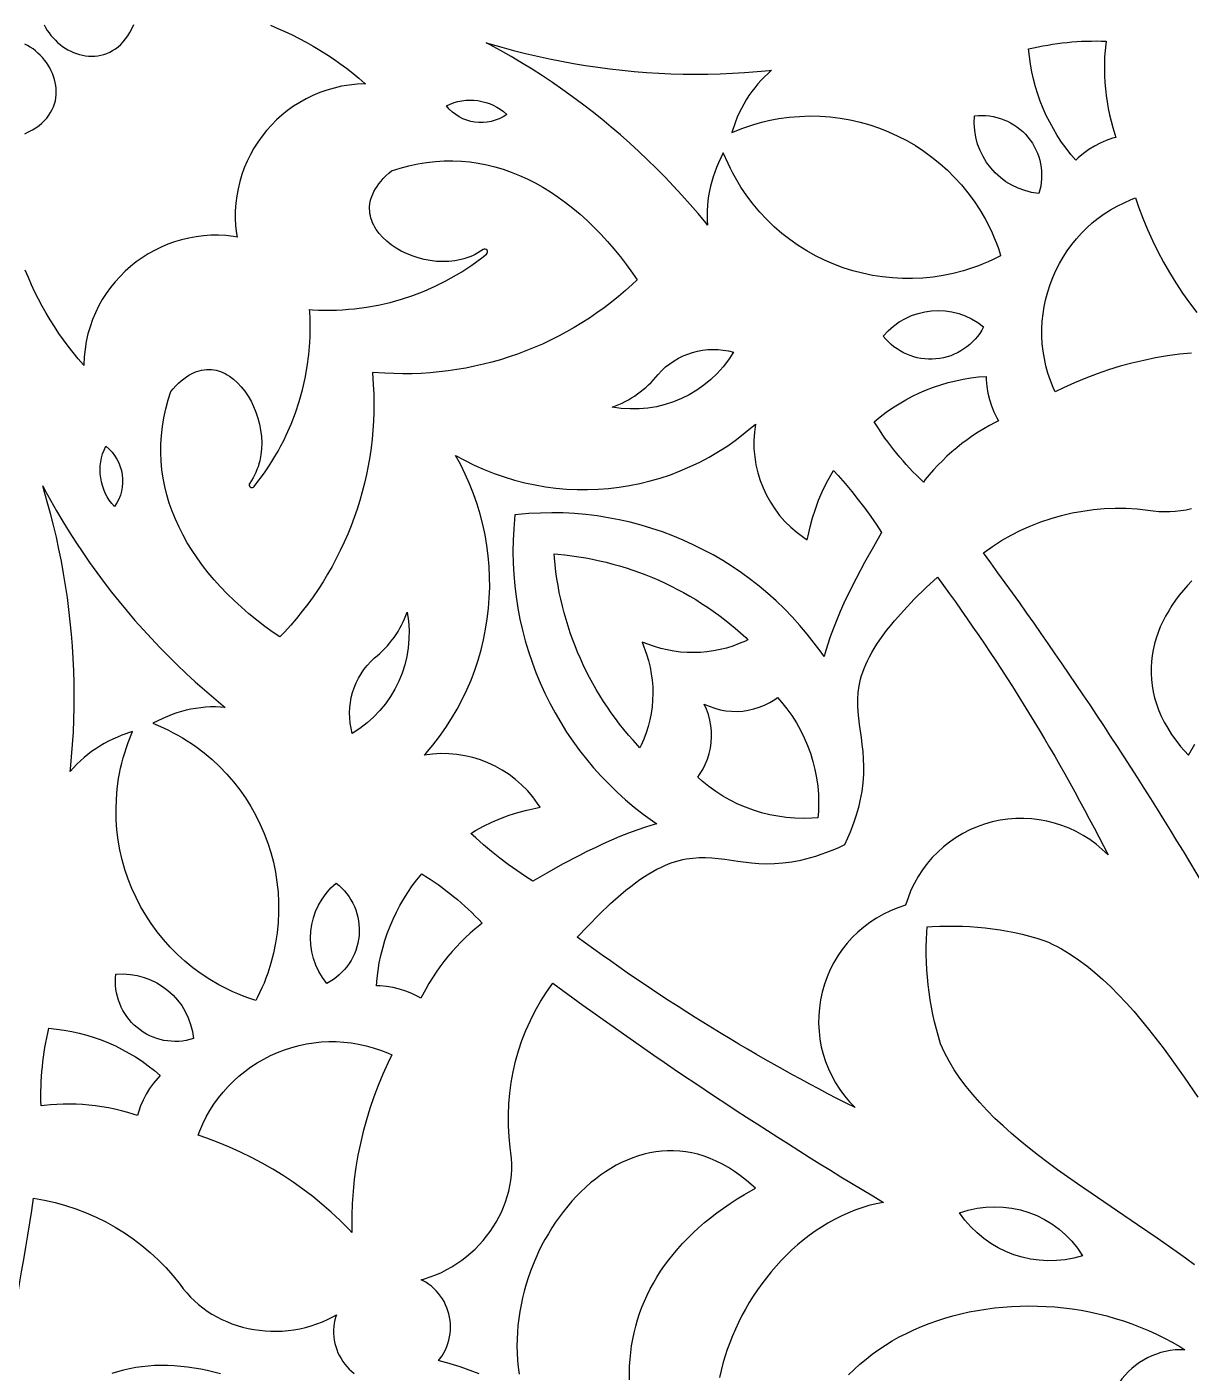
# Model space of a CAD drawing. Extents: x -1917 to -261, y -485 to 605.
# Drawn here: x -1290.7 to -1179.4, y -97 to 31.7 of the extents above; entities that cross this region are included whole.
import ezdxf

# ---------------------------------------------------------------- set-up
doc = ezdxf.new("R2010")
doc.units = 0
doc.layers.add('LAYER_1', color=18, linetype='CONTINUOUS')

msp = doc.modelspace()

# ---------------------------------------------------------------- linework, layer by layer
at = {"layer": 'LAYER_1'}
for points in [[(-1267.39, 31.83), (-1266.69, 31.54), (-1266, 31.23), (-1265.31, 30.91), (-1264.64, 30.57), (-1263.97, 30.21), (-1263.3, 29.84), (-1262.65, 29.45), (-1262.01, 29.04), (-1261.37, 28.62), (-1260.75, 28.18), (-1260.13, 27.73), (-1259.52, 27.26), (-1258.93, 26.77), (-1258.35, 26.27), (-1258.31, 26.23), (-1258.35, 26.23), (-1259.11, 26.2), (-1259.86, 26.12), (-1260.59, 26), (-1261.3, 25.84), (-1262, 25.64), (-1262.68, 25.4), (-1263.33, 25.13), (-1263.97, 24.82), (-1264.58, 24.47), (-1265.18, 24.1), (-1265.74, 23.69), (-1266.29, 23.25), (-1266.8, 22.79), (-1267.29, 22.29), (-1267.75, 21.78), (-1268.19, 21.24), (-1268.59, 20.67), (-1268.96, 20.09), (-1269.3, 19.48), (-1269.61, 18.86), (-1269.88, 18.22), (-1270.11, 17.56), (-1270.32, 16.89), (-1270.48, 16.21), (-1270.61, 15.52), (-1270.69, 14.82), (-1270.74, 14.1), (-1270.74, 13.39), (-1270.71, 12.66), (-1270.62, 11.93), (-1270.57, 11.59), (-1270.91, 11.65), (-1271.64, 11.73), (-1272.36, 11.77), (-1273.08, 11.76), (-1273.79, 11.71), (-1274.49, 11.63), (-1275.19, 11.5), (-1275.87, 11.34), (-1276.54, 11.14), (-1277.19, 10.9), (-1277.83, 10.63), (-1278.46, 10.32), (-1279.06, 9.98), (-1279.65, 9.61), (-1280.21, 9.21), (-1280.75, 8.78), (-1281.27, 8.32), (-1281.76, 7.83), (-1282.23, 7.31), (-1282.67, 6.77), (-1283.07, 6.2), (-1283.45, 5.61), (-1283.8, 4.99), (-1284.11, 4.36), (-1284.38, 3.7), (-1284.62, 3.02), (-1284.82, 2.33), (-1284.98, 1.61), (-1285.1, 0.88), (-1285.18, 0.14), (-1285.21, -0.62), (-1285.21, -0.67), (-1285.25, -0.63), (-1285.75, -0.05), (-1286.24, 0.55), (-1286.71, 1.15), (-1287.16, 1.77), (-1287.6, 2.39), (-1288.02, 3.03), (-1288.43, 3.67), (-1288.82, 4.33), (-1289.19, 4.99), (-1289.55, 5.66), (-1289.89, 6.34), (-1290.21, 7.02), (-1290.52, 7.72), (-1290.81, 8.42)], [(-1289.02, 31.89), (-1288.88, 31.62), (-1288.72, 31.35), (-1288.54, 31.1), (-1288.36, 30.85), (-1288.16, 30.62), (-1287.94, 30.4), (-1287.72, 30.19), (-1287.49, 30), (-1287.24, 29.81), (-1286.99, 29.65), (-1286.73, 29.49), (-1286.47, 29.36), (-1286.19, 29.23), (-1285.92, 29.13), (-1285.63, 29.04), (-1285.35, 28.97), (-1285.06, 28.92), (-1284.77, 28.89), (-1284.47, 28.88), (-1284.18, 28.88), (-1283.89, 28.91), (-1283.6, 28.97), (-1283.31, 29.04), (-1283.02, 29.14), (-1282.74, 29.26), (-1282.47, 29.41), (-1282.2, 29.58), (-1281.94, 29.78), (-1281.69, 30), (-1281.45, 30.25), (-1281.23, 30.53), (-1281.01, 30.83), (-1280.81, 31.16), (-1280.62, 31.51), (-1280.44, 31.9)], [(-1290.87, 21.46), (-1290.49, 21.64), (-1290.13, 21.83), (-1289.8, 22.03), (-1289.5, 22.25), (-1289.23, 22.48), (-1288.98, 22.72), (-1288.76, 22.97), (-1288.56, 23.23), (-1288.39, 23.49), (-1288.24, 23.77), (-1288.12, 24.05), (-1288.02, 24.33), (-1287.94, 24.62), (-1287.89, 24.91), (-1287.86, 25.2), (-1287.85, 25.5), (-1287.86, 25.79), (-1287.9, 26.08), (-1287.95, 26.37), (-1288.02, 26.66), (-1288.11, 26.94), (-1288.21, 27.22), (-1288.33, 27.49), (-1288.47, 27.76), (-1288.62, 28.02), (-1288.79, 28.27), (-1288.97, 28.51), (-1289.17, 28.74), (-1289.38, 28.97), (-1289.6, 29.18), (-1289.83, 29.38), (-1290.07, 29.57), (-1290.33, 29.74), (-1290.59, 29.9), (-1290.87, 30.04)], [(-1179.36, 0.51), (-1180.51, 0.39), (-1181.66, 0.24), (-1182.8, 0.04), (-1183.94, -0.19), (-1185.06, -0.45), (-1186.18, -0.75), (-1187.29, -1.09), (-1188.39, -1.47), (-1189.47, -1.88), (-1190.55, -2.33), (-1191.61, -2.81), (-1192.4, -3.21), (-1192.59, -2.79), (-1192.86, -2.11), (-1193.09, -1.42), (-1193.28, -0.72), (-1193.43, -0.02), (-1193.55, 0.69), (-1193.63, 1.4), (-1193.67, 2.12), (-1193.67, 2.83), (-1193.63, 3.55), (-1193.56, 4.26), (-1193.45, 4.97), (-1193.3, 5.68), (-1193.11, 6.37), (-1192.88, 7.06), (-1192.62, 7.74), (-1192.32, 8.41), (-1192, 9.05), (-1191.64, 9.68), (-1191.25, 10.28), (-1190.82, 10.87), (-1190.37, 11.42), (-1189.89, 11.95), (-1189.38, 12.46), (-1188.85, 12.94), (-1188.29, 13.39), (-1187.71, 13.81), (-1187.1, 14.2), (-1186.47, 14.55), (-1185.82, 14.88), (-1185.15, 15.17), (-1184.72, 15.33), (-1184.44, 14.49), (-1184.03, 13.4), (-1183.59, 12.32), (-1183.11, 11.26), (-1182.6, 10.22), (-1182.06, 9.2), (-1181.48, 8.19), (-1180.88, 7.21), (-1180.24, 6.24), (-1179.56, 5.3), (-1178.86, 4.38)], [(-1179.33, -21.26), (-1179.75, -21.71), (-1180.15, -22.17), (-1180.54, -22.64), (-1180.9, -23.12), (-1181.24, -23.62), (-1181.55, -24.12), (-1181.84, -24.63), (-1182.11, -25.15), (-1182.35, -25.67), (-1182.56, -26.21), (-1182.75, -26.75), (-1182.91, -27.3), (-1183.04, -27.85), (-1183.13, -28.41), (-1183.2, -28.98), (-1183.23, -29.55), (-1183.24, -30.12), (-1183.2, -30.7), (-1183.14, -31.28), (-1183.04, -31.86), (-1182.9, -32.44), (-1182.72, -33.03), (-1182.51, -33.61), (-1182.26, -34.19), (-1181.97, -34.78), (-1181.64, -35.36), (-1181.27, -35.94), (-1180.86, -36.51), (-1180.41, -37.09), (-1179.67, -37.94), (-1179.06, -36.89)], [(-1179.08, -86.64), (-1179.94, -86), (-1180.83, -85.36), (-1182.65, -84.09), (-1184.53, -82.81), (-1188.36, -80.22), (-1190.28, -78.9), (-1192.16, -77.56), (-1193.08, -76.89), (-1193.98, -76.2), (-1194.87, -75.5), (-1195.73, -74.8), (-1196.57, -74.09), (-1197.38, -73.37), (-1198.15, -72.64), (-1198.9, -71.89), (-1199.61, -71.14), (-1200.28, -70.37), (-1200.91, -69.59), (-1201.5, -68.8), (-1202.04, -68), (-1202.53, -67.18), (-1202.76, -66.76), (-1202.97, -66.34), (-1203.17, -65.92), (-1203.35, -65.51), (-1203.56, -64.82), (-1203.75, -64.13), (-1203.92, -63.43), (-1204.08, -62.72), (-1204.22, -62.01), (-1204.35, -61.3), (-1204.45, -60.59), (-1204.54, -59.88), (-1204.61, -59.16), (-1204.66, -58.44), (-1204.7, -57.72), (-1204.72, -57), (-1204.72, -56.28), (-1204.7, -55.56), (-1204.67, -54.84), (-1204.63, -54.34), (-1204.14, -54.31), (-1203.42, -54.27), (-1202.7, -54.26), (-1201.98, -54.26), (-1201.26, -54.28), (-1200.54, -54.31), (-1199.82, -54.37), (-1199.1, -54.44), (-1198.39, -54.52), (-1197.67, -54.63), (-1196.96, -54.75), (-1196.26, -54.89), (-1195.55, -55.05), (-1194.85, -55.23), (-1194.15, -55.42), (-1193.47, -55.63), (-1193.05, -55.81), (-1192.63, -56.01), (-1192.21, -56.22), (-1191.8, -56.44), (-1190.98, -56.94), (-1190.17, -57.48), (-1189.38, -58.06), (-1188.6, -58.69), (-1187.84, -59.36), (-1187.08, -60.08), (-1186.34, -60.82), (-1185.61, -61.6), (-1184.89, -62.41), (-1184.18, -63.25), (-1183.47, -64.11), (-1182.78, -65), (-1182.09, -65.9), (-1181.41, -66.82), (-1180.07, -68.7), (-1178.76, -70.61)], [(-1233.08, -97.63), (-1233.08, -96.97), (-1233.06, -96.32), (-1233.02, -95.67), (-1232.96, -95.03), (-1232.87, -94.39), (-1232.77, -93.76), (-1232.64, -93.14), (-1232.48, -92.52), (-1232.31, -91.91), (-1232.11, -91.3), (-1231.89, -90.7), (-1231.65, -90.11), (-1231.39, -89.53), (-1231.1, -88.95), (-1230.79, -88.38), (-1230.46, -87.81), (-1230.11, -87.26), (-1229.73, -86.71), (-1229.33, -86.17), (-1228.91, -85.64), (-1228.47, -85.11), (-1228, -84.6), (-1227.51, -84.09), (-1227, -83.59), (-1226.47, -83.1), (-1225.91, -82.61), (-1225.33, -82.14), (-1224.73, -81.68), (-1224.1, -81.22), (-1223.45, -80.78), (-1222.78, -80.34), (-1222.09, -79.92), (-1221.04, -79.31), (-1221.89, -78.57), (-1222.46, -78.12), (-1223.04, -77.71), (-1223.62, -77.34), (-1224.2, -77.01), (-1224.78, -76.72), (-1225.37, -76.47), (-1225.95, -76.25), (-1226.53, -76.08), (-1227.12, -75.94), (-1227.7, -75.84), (-1228.28, -75.77), (-1228.86, -75.74), (-1229.43, -75.74), (-1230, -75.78), (-1230.56, -75.84), (-1231.12, -75.94), (-1231.68, -76.07), (-1232.23, -76.23), (-1232.77, -76.41), (-1233.3, -76.63), (-1233.83, -76.87), (-1234.35, -77.13), (-1234.86, -77.42), (-1235.36, -77.74), (-1235.85, -78.08), (-1236.33, -78.44), (-1236.8, -78.82), (-1237.26, -79.23), (-1237.71, -79.65), (-1238.15, -80.09), (-1238.57, -80.55), (-1238.98, -81.03), (-1239.38, -81.53), (-1239.77, -82.04), (-1240.14, -82.57), (-1240.49, -83.11), (-1240.83, -83.67), (-1241.16, -84.23), (-1241.47, -84.81), (-1241.76, -85.41), (-1242.03, -86.01), (-1242.29, -86.62), (-1242.53, -87.24), (-1242.75, -87.87), (-1242.95, -88.5), (-1243.13, -89.15), (-1243.29, -89.8), (-1243.44, -90.45), (-1243.56, -91.11), (-1243.66, -91.77), (-1243.73, -92.43), (-1243.79, -93.09), (-1243.82, -93.76), (-1243.83, -94.43), (-1243.81, -95.09), (-1243.77, -95.76), (-1243.7, -96.42), (-1243.61, -97.08)], [(-1272.15, -97.07), (-1272.78, -96.9), (-1273.42, -96.75), (-1274.05, -96.62), (-1274.68, -96.51), (-1275.32, -96.41), (-1275.95, -96.35), (-1276.58, -96.3), (-1277.21, -96.27), (-1277.83, -96.27), (-1278.45, -96.28), (-1279.06, -96.32), (-1279.66, -96.39), (-1280.26, -96.47), (-1280.84, -96.58), (-1281.42, -96.71), (-1281.99, -96.86), (-1282.54, -97.04)]]:
    msp.add_lwpolyline(points, dxfattribs=at)
for points in [[(-1246.41, 30.06), (-1245.28, 29.73), (-1244.15, 29.42), (-1243.01, 29.14), (-1241.87, 28.87), (-1240.73, 28.62), (-1239.58, 28.39), (-1238.43, 28.18), (-1237.27, 27.99), (-1236.11, 27.82), (-1234.95, 27.66), (-1233.79, 27.53), (-1232.62, 27.42), (-1231.45, 27.33), (-1230.28, 27.26), (-1229.11, 27.21), (-1227.94, 27.17), (-1226.77, 27.16), (-1225.59, 27.17), (-1224.42, 27.2), (-1223.24, 27.25), (-1222.07, 27.32), (-1220.89, 27.41), (-1219.72, 27.51), (-1219.49, 27.54), (-1219.83, 27.24), (-1220.17, 26.91), (-1220.5, 26.58), (-1220.81, 26.23), (-1221.11, 25.86), (-1221.39, 25.49), (-1221.66, 25.11), (-1221.92, 24.71), (-1222.16, 24.31), (-1222.38, 23.89), (-1222.59, 23.47), (-1222.78, 23.04), (-1222.95, 22.6), (-1223.3, 21.6), (-1222.26, 22), (-1221.77, 22.17), (-1221.28, 22.33), (-1220.79, 22.47), (-1220.29, 22.6), (-1219.8, 22.72), (-1219.31, 22.82), (-1218.81, 22.91), (-1217.82, 23.05), (-1216.83, 23.13), (-1215.85, 23.17), (-1214.87, 23.15), (-1213.9, 23.08), (-1212.94, 22.96), (-1211.98, 22.79), (-1211.04, 22.58), (-1210.11, 22.31), (-1209.2, 22), (-1208.31, 21.65), (-1207.43, 21.25), (-1206.58, 20.81), (-1205.75, 20.33), (-1204.94, 19.8), (-1204.17, 19.24), (-1203.42, 18.63), (-1202.69, 17.98), (-1202.01, 17.3), (-1201.35, 16.58), (-1200.73, 15.83), (-1200.15, 15.03), (-1199.61, 14.21), (-1199.1, 13.35), (-1198.64, 12.46), (-1198.43, 12), (-1198.23, 11.53), (-1198.04, 11.06), (-1197.86, 10.58), (-1197.69, 10.09), (-1197.61, 9.81), (-1197.87, 9.67), (-1198.33, 9.44), (-1198.8, 9.23), (-1199.27, 9.03), (-1199.74, 8.84), (-1200.21, 8.67), (-1200.69, 8.51), (-1201.17, 8.36), (-1202.13, 8.11), (-1203.1, 7.91), (-1204.07, 7.76), (-1205.04, 7.66), (-1206.02, 7.62), (-1206.99, 7.62), (-1207.95, 7.68), (-1208.91, 7.78), (-1209.86, 7.93), (-1210.8, 8.13), (-1211.73, 8.37), (-1212.65, 8.66), (-1213.55, 9), (-1214.43, 9.38), (-1215.29, 9.81), (-1216.13, 10.28), (-1216.95, 10.79), (-1217.74, 11.35), (-1218.51, 11.94), (-1219.25, 12.58), (-1219.95, 13.26), (-1220.63, 13.98), (-1221.26, 14.74), (-1221.87, 15.54), (-1222.15, 15.95), (-1222.43, 16.37), (-1222.7, 16.8), (-1222.95, 17.24), (-1223.2, 17.69), (-1223.43, 18.15), (-1223.66, 18.62), (-1224.11, 19.63), (-1224.57, 18.68), (-1224.76, 18.25), (-1224.93, 17.81), (-1225.08, 17.36), (-1225.22, 16.91), (-1225.34, 16.46), (-1225.44, 16), (-1225.52, 15.54), (-1225.58, 15.07), (-1225.63, 14.61), (-1225.65, 14.14), (-1225.66, 13.67), (-1225.65, 13.2), (-1225.62, 12.74), (-1225.76, 12.92), (-1226.52, 13.83), (-1227.28, 14.72), (-1228.07, 15.6), (-1228.86, 16.47), (-1229.67, 17.32), (-1230.5, 18.15), (-1231.34, 18.98), (-1232.19, 19.78), (-1233.05, 20.57), (-1233.93, 21.35), (-1234.82, 22.11), (-1235.72, 22.86), (-1236.64, 23.59), (-1237.57, 24.3), (-1238.51, 25), (-1239.46, 25.68), (-1240.42, 26.35), (-1241.4, 27), (-1242.38, 27.63), (-1243.38, 28.25), (-1244.39, 28.85), (-1245.41, 29.43), (-1246.44, 29.99), (-1246.78, 30.17)], [(-1288.97, -12.54), (-1288.41, -13.57), (-1287.82, -14.59), (-1287.22, -15.6), (-1286.61, -16.59), (-1285.97, -17.58), (-1285.32, -18.55), (-1284.66, -19.52), (-1283.98, -20.47), (-1283.28, -21.41), (-1282.56, -22.34), (-1281.83, -23.25), (-1281.09, -24.16), (-1280.33, -25.05), (-1279.55, -25.92), (-1278.76, -26.79), (-1277.95, -27.64), (-1277.13, -28.48), (-1276.29, -29.3), (-1275.44, -30.11), (-1274.58, -30.91), (-1273.7, -31.69), (-1272.81, -32.46), (-1271.9, -33.21), (-1271.72, -33.36), (-1272.17, -33.33), (-1272.64, -33.32), (-1273.11, -33.32), (-1273.58, -33.35), (-1274.05, -33.4), (-1274.51, -33.46), (-1274.98, -33.54), (-1275.44, -33.64), (-1275.89, -33.76), (-1276.34, -33.89), (-1276.79, -34.05), (-1277.23, -34.22), (-1277.66, -34.41), (-1278.61, -34.87), (-1277.6, -35.32), (-1277.13, -35.54), (-1276.67, -35.78), (-1276.22, -36.02), (-1275.78, -36.28), (-1275.35, -36.55), (-1274.92, -36.82), (-1274.51, -37.11), (-1273.71, -37.71), (-1272.96, -38.35), (-1272.24, -39.02), (-1271.56, -39.73), (-1270.92, -40.47), (-1270.32, -41.23), (-1269.77, -42.02), (-1269.25, -42.84), (-1268.78, -43.68), (-1268.36, -44.55), (-1267.98, -45.43), (-1267.64, -46.33), (-1267.35, -47.24), (-1267.1, -48.17), (-1266.91, -49.11), (-1266.76, -50.07), (-1266.65, -51.02), (-1266.6, -51.99), (-1266.6, -52.96), (-1266.64, -53.93), (-1266.74, -54.9), (-1266.89, -55.88), (-1267.09, -56.84), (-1267.34, -57.81), (-1267.64, -58.76), (-1267.82, -59.24), (-1268, -59.71), (-1268.2, -60.18), (-1268.42, -60.64), (-1268.65, -61.11), (-1268.78, -61.37), (-1269.07, -61.28), (-1269.56, -61.12), (-1270.04, -60.94), (-1270.51, -60.75), (-1270.98, -60.55), (-1271.43, -60.33), (-1271.88, -60.11), (-1272.32, -59.87), (-1273.19, -59.37), (-1274.01, -58.83), (-1274.8, -58.24), (-1275.56, -57.63), (-1276.28, -56.97), (-1276.96, -56.28), (-1277.61, -55.56), (-1278.21, -54.81), (-1278.78, -54.03), (-1279.3, -53.23), (-1279.79, -52.4), (-1280.23, -51.54), (-1280.63, -50.67), (-1280.98, -49.77), (-1281.29, -48.86), (-1281.55, -47.94), (-1281.77, -46.99), (-1281.94, -46.04), (-1282.05, -45.08), (-1282.12, -44.11), (-1282.14, -43.13), (-1282.11, -42.14), (-1282.03, -41.15), (-1281.89, -40.16), (-1281.8, -39.67), (-1281.7, -39.18), (-1281.58, -38.68), (-1281.45, -38.19), (-1281.3, -37.7), (-1281.15, -37.21), (-1280.97, -36.72), (-1280.58, -35.68), (-1281.57, -36.03), (-1282.01, -36.2), (-1282.45, -36.39), (-1282.87, -36.6), (-1283.28, -36.82), (-1283.69, -37.06), (-1284.08, -37.31), (-1284.47, -37.58), (-1284.84, -37.87), (-1285.2, -38.16), (-1285.55, -38.48), (-1285.89, -38.8), (-1286.22, -39.14), (-1286.52, -39.48), (-1286.49, -39.26), (-1286.38, -38.08), (-1286.29, -36.91), (-1286.22, -35.73), (-1286.18, -34.56), (-1286.15, -33.38), (-1286.14, -32.21), (-1286.15, -31.04), (-1286.18, -29.86), (-1286.23, -28.69), (-1286.31, -27.52), (-1286.4, -26.35), (-1286.51, -25.19), (-1286.64, -24.02), (-1286.79, -22.86), (-1286.96, -21.7), (-1287.15, -20.55), (-1287.36, -19.4), (-1287.59, -18.25), (-1287.84, -17.1), (-1288.11, -15.96), (-1288.4, -14.83), (-1288.71, -13.7), (-1289.04, -12.57), (-1289.15, -12.2)], [(-1239.92, -18.73), (-1239.25, -18.79), (-1238.58, -18.87), (-1237.92, -18.97), (-1237.26, -19.08), (-1236.6, -19.2), (-1235.95, -19.34), (-1235.3, -19.49), (-1234.66, -19.66), (-1234.02, -19.84), (-1233.38, -20.03), (-1232.75, -20.24), (-1232.12, -20.46), (-1231.5, -20.7), (-1230.89, -20.95), (-1230.28, -21.21), (-1229.67, -21.48), (-1229.08, -21.77), (-1228.48, -22.08), (-1227.9, -22.39), (-1227.32, -22.72), (-1226.75, -23.06), (-1226.19, -23.42), (-1225.63, -23.78), (-1225.08, -24.16), (-1224.54, -24.55), (-1224.01, -24.96), (-1223.49, -25.37), (-1222.97, -25.8), (-1222.46, -26.24), (-1221.97, -26.69), (-1221.76, -26.89), (-1222, -27.02), (-1222.59, -27.27), (-1223.19, -27.5), (-1223.8, -27.69), (-1224.42, -27.84), (-1225.04, -27.97), (-1225.67, -28.06), (-1226.3, -28.11), (-1226.94, -28.13), (-1227.57, -28.12), (-1228.21, -28.07), (-1228.84, -27.99), (-1229.46, -27.87), (-1230.09, -27.72), (-1230.7, -27.54), (-1231.86, -27.12), (-1231.44, -28.28), (-1231.26, -28.89), (-1231.1, -29.51), (-1230.99, -30.14), (-1230.91, -30.77), (-1230.86, -31.4), (-1230.85, -32.04), (-1230.87, -32.67), (-1230.92, -33.31), (-1231.01, -33.93), (-1231.13, -34.56), (-1231.29, -35.18), (-1231.48, -35.79), (-1231.7, -36.39), (-1231.96, -36.98), (-1232.08, -37.22), (-1232.28, -37.01), (-1232.73, -36.51), (-1233.18, -36.01), (-1233.6, -35.49), (-1234.02, -34.97), (-1234.42, -34.43), (-1234.82, -33.89), (-1235.19, -33.34), (-1235.56, -32.79), (-1235.92, -32.23), (-1236.26, -31.65), (-1236.58, -31.08), (-1236.9, -30.49), (-1237.2, -29.9), (-1237.49, -29.3), (-1237.77, -28.7), (-1238.03, -28.09), (-1238.28, -27.47), (-1238.51, -26.85), (-1238.74, -26.23), (-1238.94, -25.6), (-1239.14, -24.96), (-1239.32, -24.32), (-1239.49, -23.68), (-1239.64, -23.03), (-1239.78, -22.37), (-1239.9, -21.72), (-1240.01, -21.06), (-1240.1, -20.4), (-1240.18, -19.73), (-1240.25, -19.06), (-1240.28, -18.7)], [(-1218.55, -32.85), (-1218.04, -33.49), (-1217.57, -34.15), (-1217.13, -34.83), (-1216.74, -35.53), (-1216.38, -36.26), (-1216.06, -36.99), (-1215.79, -37.75), (-1215.55, -38.52), (-1215.35, -39.3), (-1215.2, -40.09), (-1215.09, -40.88), (-1215.02, -41.69), (-1215, -42.5), (-1215.02, -43.32), (-1215.07, -43.91), (-1215.66, -43.96), (-1216.48, -43.98), (-1217.29, -43.95), (-1218.09, -43.89), (-1218.89, -43.77), (-1219.68, -43.62), (-1220.46, -43.43), (-1221.23, -43.19), (-1221.98, -42.91), (-1222.72, -42.6), (-1223.44, -42.24), (-1224.15, -41.84), (-1224.83, -41.41), (-1225.49, -40.93), (-1226.13, -40.42), (-1226.56, -40.03), (-1226.38, -39.78), (-1226.08, -39.31), (-1225.83, -38.81), (-1225.63, -38.3), (-1225.46, -37.78), (-1225.34, -37.25), (-1225.27, -36.72), (-1225.23, -36.18), (-1225.24, -35.64), (-1225.3, -35.1), (-1225.39, -34.57), (-1225.53, -34.05), (-1225.71, -33.53), (-1225.93, -33.04), (-1225.45, -33.26), (-1224.93, -33.44), (-1224.41, -33.58), (-1223.87, -33.68), (-1223.34, -33.73), (-1222.8, -33.74), (-1222.26, -33.71), (-1221.72, -33.63), (-1221.19, -33.51), (-1220.67, -33.35), (-1220.17, -33.14), (-1219.67, -32.89), (-1219.19, -32.6), (-1218.94, -32.42)], [(-1261.09, -65.31), (-1260.38, -65.35), (-1259.67, -65.43), (-1258.96, -65.54), (-1258.25, -65.7), (-1257.56, -65.89), (-1256.87, -66.12), (-1256.19, -66.39), (-1255.77, -66.58), (-1256.16, -67.37), (-1256.65, -68.43), (-1257.09, -69.5), (-1257.51, -70.59), (-1257.88, -71.69), (-1258.22, -72.79), (-1258.53, -73.91), (-1258.79, -75.04), (-1259.02, -76.17), (-1259.21, -77.32), (-1259.37, -78.46), (-1259.49, -79.62), (-1259.57, -80.77), (-1259.61, -81.93), (-1259.61, -83.1), (-1259.6, -83.54), (-1259.91, -83.22), (-1260.73, -82.4), (-1261.58, -81.61), (-1262.46, -80.85), (-1263.35, -80.11), (-1264.28, -79.41), (-1265.22, -78.74), (-1266.18, -78.1), (-1267.17, -77.49), (-1268.17, -76.92), (-1269.2, -76.37), (-1270.24, -75.86), (-1271.3, -75.39), (-1272.37, -74.94), (-1273.47, -74.54), (-1274.3, -74.25), (-1274.14, -73.82), (-1273.85, -73.15), (-1273.53, -72.5), (-1273.17, -71.88), (-1272.78, -71.27), (-1272.36, -70.69), (-1271.91, -70.13), (-1271.44, -69.59), (-1270.93, -69.08), (-1270.4, -68.6), (-1269.84, -68.15), (-1269.26, -67.73), (-1268.66, -67.34), (-1268.03, -66.98), (-1267.38, -66.65), (-1266.72, -66.36), (-1266.04, -66.1), (-1265.35, -65.87), (-1264.65, -65.68), (-1263.95, -65.53), (-1263.24, -65.42), (-1262.53, -65.34), (-1261.81, -65.31)]]:
    msp.add_lwpolyline(points, close=True, dxfattribs=at)
for points in [[(-1194.94, 29.58, -0.066618), (-1187.54, 30.32), (-1187.57, 30.03), (-1187.63, 29.43), (-1187.67, 28.83), (-1187.69, 28.22), (-1187.7, 27.6), (-1187.68, 26.99), (-1187.65, 26.37), (-1187.6, 25.75), (-1187.53, 25.13), (-1187.44, 24.51), (-1187.33, 23.89), (-1187.2, 23.27), (-1187.06, 22.66), (-1186.89, 22.05), (-1186.7, 21.44), (-1186.59, 21.12), (-1186.91, 21.03), (-1187.51, 20.82), (-1188.09, 20.57), (-1188.65, 20.28), (-1189.19, 19.95), (-1189.7, 19.58), (-1190.19, 19.17), (-1190.43, 18.93, -0.161927)], [(-1250.57, 24.14, -0.313022), (-1244.81, 23.32, -0.400535)], [(-1200.1, 23.17, -0.547146), (-1193.96, 15.76, -0.412174)], [(-1249.14, 18.85), (-1248.33, 18.77), (-1247.52, 18.65), (-1246.72, 18.5), (-1245.93, 18.3), (-1245.15, 18.07), (-1244.37, 17.8), (-1243.6, 17.49), (-1242.84, 17.15), (-1242.09, 16.77), (-1241.35, 16.35), (-1240.62, 15.9), (-1239.9, 15.42), (-1239.19, 14.91), (-1238.49, 14.36), (-1237.8, 13.79), (-1237.13, 13.18), (-1236.47, 12.54), (-1235.82, 11.88), (-1235.18, 11.18), (-1234.56, 10.46), (-1233.95, 9.71), (-1233.36, 8.94), (-1232.78, 8.14), (-1232.35, 7.5), (-1232.82, 7.06), (-1233.46, 6.48), (-1234.12, 5.91), (-1234.8, 5.37), (-1235.48, 4.84), (-1236.18, 4.34), (-1236.89, 3.85), (-1237.62, 3.39), (-1238.35, 2.94), (-1239.1, 2.52), (-1239.85, 2.11), (-1240.62, 1.73), (-1241.39, 1.37), (-1242.18, 1.03), (-1242.97, 0.71), (-1243.77, 0.41), (-1244.58, 0.13), (-1245.39, -0.13), (-1246.22, -0.36), (-1247.04, -0.57), (-1247.88, -0.76), (-1248.72, -0.93), (-1249.56, -1.08), (-1250.41, -1.2), (-1251.27, -1.3), (-1252.12, -1.38), (-1252.99, -1.44), (-1253.85, -1.47), (-1254.72, -1.48), (-1255.58, -1.46), (-1256.45, -1.42), (-1257.64, -1.34), (-1257.56, -2.52), (-1257.52, -3.39), (-1257.5, -4.26), (-1257.51, -5.13), (-1257.54, -5.99), (-1257.6, -6.85), (-1257.67, -7.71), (-1257.77, -8.56), (-1257.9, -9.41), (-1258.04, -10.26), (-1258.21, -11.1), (-1258.4, -11.93), (-1258.61, -12.76), (-1258.85, -13.58), (-1259.11, -14.4), (-1259.38, -15.21), (-1259.68, -16.01), (-1260, -16.8), (-1260.34, -17.58), (-1260.71, -18.36), (-1261.09, -19.12), (-1261.5, -19.88), (-1261.92, -20.62), (-1262.36, -21.36), (-1262.83, -22.08), (-1263.31, -22.79), (-1263.82, -23.49), (-1264.34, -24.18), (-1264.89, -24.85), (-1265.45, -25.51), (-1266.03, -26.16), (-1266.48, -26.63), (-1267.12, -26.19), (-1267.91, -25.62), (-1268.69, -25.02), (-1269.44, -24.42), (-1270.16, -23.79), (-1270.85, -23.16), (-1271.52, -22.51), (-1272.15, -21.85), (-1272.76, -21.17), (-1273.34, -20.49), (-1273.89, -19.79), (-1274.4, -19.08), (-1274.88, -18.36), (-1275.33, -17.63), (-1275.74, -16.89), (-1276.12, -16.14), (-1276.47, -15.38), (-1276.78, -14.61), (-1277.05, -13.83), (-1277.28, -13.05), (-1277.47, -12.25), (-1277.63, -11.45), (-1277.75, -10.65), (-1277.82, -9.83), (-1277.86, -9.01), (-1277.85, -8.19), (-1277.8, -7.36), (-1277.71, -6.52), (-1277.57, -5.68), (-1277.39, -4.83), (-1277.16, -3.98), (-1276.9, -3.17), (-1276.67, -2.9), (-1276.42, -2.63), (-1276.17, -2.38), (-1275.92, -2.15), (-1275.67, -1.95), (-1275.42, -1.77), (-1275.17, -1.61), (-1274.92, -1.48), (-1274.68, -1.36), (-1274.44, -1.27), (-1274.2, -1.19), (-1273.96, -1.13), (-1273.72, -1.09), (-1273.49, -1.07), (-1273.26, -1.06), (-1273.03, -1.07), (-1272.81, -1.1), (-1272.58, -1.14), (-1272.36, -1.2), (-1272.15, -1.27), (-1271.93, -1.36), (-1271.72, -1.46), (-1271.51, -1.57), (-1271.31, -1.7), (-1270.91, -1.99), (-1270.53, -2.33), (-1270.17, -2.72), (-1269.83, -3.14), (-1269.52, -3.6), (-1269.24, -4.09), (-1268.99, -4.61), (-1268.77, -5.15), (-1268.58, -5.71), (-1268.43, -6.29), (-1268.32, -6.87), (-1268.25, -7.46), (-1268.22, -8.06), (-1268.24, -8.65), (-1268.3, -9.23), (-1268.41, -9.81), (-1268.49, -10.08), (-1268.57, -10.36), (-1268.67, -10.63), (-1268.78, -10.9), (-1268.91, -11.16), (-1269.05, -11.42), (-1269.2, -11.67), (-1269.37, -11.92, 0.968464), (-1268.94, -12.24), (-1268.58, -11.78), (-1268.23, -11.31), (-1267.89, -10.84), (-1267.56, -10.36), (-1267.25, -9.87), (-1266.95, -9.37), (-1266.66, -8.87), (-1266.39, -8.37), (-1266.12, -7.85), (-1265.87, -7.33), (-1265.41, -6.28), (-1265, -5.21), (-1264.63, -4.12), (-1264.33, -3.02), (-1264.07, -1.9), (-1263.87, -0.77), (-1263.72, 0.37), (-1263.62, 1.52), (-1263.6, 2.09), (-1263.58, 2.67), (-1263.58, 3.25), (-1263.6, 3.83), (-1263.63, 4.41), (-1263.65, 4.67), (-1263.38, 4.65), (-1262.8, 4.62), (-1262.22, 4.61), (-1261.65, 4.61), (-1261.07, 4.62), (-1260.49, 4.65), (-1259.92, 4.69), (-1259.34, 4.74), (-1258.21, 4.89), (-1257.08, 5.09), (-1255.96, 5.35), (-1254.86, 5.66), (-1253.77, 6.02), (-1252.69, 6.43), (-1251.64, 6.9), (-1250.61, 7.41), (-1250.1, 7.69), (-1249.6, 7.97), (-1249.11, 8.27), (-1248.62, 8.59), (-1248.14, 8.91), (-1247.66, 9.25), (-1247.2, 9.6), (-1246.74, 9.96, 0.968464), (-1247.06, 10.4), (-1247.31, 10.23), (-1247.56, 10.07), (-1247.81, 9.93), (-1248.07, 9.81), (-1248.34, 9.7), (-1248.61, 9.6), (-1248.89, 9.51), (-1249.17, 9.44), (-1249.75, 9.33), (-1250.33, 9.26), (-1250.92, 9.25), (-1251.51, 9.27), (-1252.11, 9.34), (-1252.69, 9.45), (-1253.27, 9.6), (-1253.83, 9.79), (-1254.37, 10.01), (-1254.89, 10.26), (-1255.38, 10.54), (-1255.84, 10.86), (-1256.26, 11.19), (-1256.64, 11.55), (-1256.98, 11.93), (-1257.28, 12.33), (-1257.4, 12.53), (-1257.52, 12.74), (-1257.62, 12.95), (-1257.7, 13.17), (-1257.78, 13.39), (-1257.83, 13.61), (-1257.88, 13.83), (-1257.9, 14.06), (-1257.91, 14.28), (-1257.91, 14.52), (-1257.88, 14.75), (-1257.84, 14.98), (-1257.79, 15.22), (-1257.71, 15.46), (-1257.61, 15.7), (-1257.5, 15.95), (-1257.36, 16.19), (-1257.2, 16.44), (-1257.02, 16.69), (-1256.82, 16.94), (-1256.6, 17.19), (-1256.35, 17.45), (-1256.07, 17.7), (-1255.81, 17.92), (-1255, 18.18), (-1254.15, 18.41), (-1253.3, 18.59), (-1252.46, 18.73), (-1251.62, 18.82), (-1250.79, 18.87), (-1249.96, 18.88)], [(-1208.82, 2.12, -0.412174), (-1199.24, 3.01, -0.547146)], [(-1230.34, -1.53, -0.287102), (-1223.13, 0.59, -0.312588), (-1234.73, -4.66, 0.141792)], [(-1198.98, -2.06), (-1198.93, -2.69), (-1198.82, -3.32), (-1198.68, -3.93), (-1198.49, -4.53), (-1198.26, -5.12), (-1197.98, -5.69), (-1197.81, -5.98), (-1198.12, -6.13), (-1198.68, -6.43), (-1199.23, -6.74), (-1199.77, -7.07), (-1200.3, -7.42), (-1200.81, -7.78), (-1201.32, -8.15), (-1201.8, -8.54), (-1202.28, -8.94), (-1202.74, -9.36), (-1203.18, -9.78), (-1203.61, -10.22), (-1204.03, -10.67), (-1204.43, -11.12), (-1204.81, -11.59), (-1204.99, -11.82, -0.066734), (-1209.7, -6.06, -0.161874), (-1198.99, -1.72)], [(-1221.04, -6.28, 0.292397), (-1216.42, -17.13), (-1216.09, -17.36), (-1216, -16.97), (-1215.81, -16.09), (-1215.58, -15.24), (-1215.31, -14.4), (-1215, -13.57), (-1214.65, -12.76), (-1214.27, -11.96), (-1213.85, -11.18), (-1213.58, -10.73), (-1213.14, -11.2), (-1212.48, -11.96), (-1211.83, -12.73), (-1211.21, -13.52), (-1210.6, -14.32), (-1210.02, -15.13), (-1209.45, -15.96), (-1208.99, -16.66), (-1209.77, -18), (-1210.61, -19.51), (-1211.43, -21.04), (-1212.21, -22.6), (-1212.58, -23.39), (-1212.94, -24.19), (-1213.27, -24.99), (-1213.59, -25.8), (-1213.89, -26.61), (-1214.16, -27.43), (-1214.41, -28.25), (-1214.48, -28.51), (-1214.77, -28.09), (-1215.42, -27.21), (-1216.09, -26.35), (-1216.79, -25.52), (-1217.52, -24.72), (-1218.27, -23.94), (-1219.05, -23.19), (-1219.85, -22.48), (-1220.67, -21.79), (-1221.51, -21.13), (-1222.38, -20.5), (-1223.26, -19.9), (-1224.16, -19.33), (-1225.08, -18.79), (-1226.02, -18.29), (-1226.98, -17.81), (-1227.95, -17.37), (-1228.93, -16.96), (-1229.93, -16.59), (-1230.94, -16.25), (-1231.97, -15.94), (-1233, -15.67), (-1234.05, -15.43), (-1235.11, -15.23), (-1236.17, -15.06), (-1237.24, -14.93), (-1238.32, -14.84), (-1239.41, -14.78), (-1240.5, -14.77), (-1241.59, -14.79), (-1242.69, -14.84), (-1244.02, -14.96), (-1244.13, -16.28), (-1244.19, -17.38), (-1244.21, -18.48), (-1244.19, -19.57), (-1244.14, -20.65), (-1244.04, -21.73), (-1243.91, -22.81), (-1243.75, -23.87), (-1243.55, -24.93), (-1243.31, -25.97), (-1243.04, -27.01), (-1242.73, -28.03), (-1242.39, -29.04), (-1242.01, -30.04), (-1241.6, -31.03), (-1241.16, -32), (-1240.69, -32.95), (-1240.18, -33.89), (-1239.65, -34.81), (-1239.08, -35.72), (-1238.48, -36.6), (-1237.85, -37.47), (-1237.19, -38.31), (-1236.5, -39.13), (-1235.78, -39.93), (-1235.03, -40.71), (-1234.26, -41.46), (-1233.46, -42.19), (-1232.63, -42.89), (-1231.77, -43.56), (-1230.88, -44.21), (-1230.47, -44.49), (-1230.72, -44.56), (-1231.55, -44.81), (-1232.37, -45.09), (-1233.18, -45.39), (-1233.99, -45.7), (-1234.79, -46.04), (-1235.58, -46.4), (-1236.37, -46.77), (-1237.16, -47.15), (-1237.93, -47.54), (-1239.47, -48.36), (-1240.98, -49.21), (-1242.31, -49.98), (-1243.02, -49.52), (-1243.85, -48.96), (-1244.66, -48.37), (-1245.46, -47.77), (-1246.25, -47.14), (-1247.02, -46.5), (-1247.77, -45.84), (-1248.25, -45.4), (-1247.79, -45.13), (-1247.01, -44.71), (-1246.22, -44.32), (-1245.41, -43.98), (-1244.58, -43.67), (-1243.74, -43.4), (-1242.88, -43.17), (-1242.01, -42.98), (-1241.62, -42.89), (-1241.85, -42.56, 0.292397), (-1252.7, -37.93), (-1252.55, -37.77), (-1251.87, -36.96), (-1251.23, -36.13), (-1250.63, -35.28), (-1250.07, -34.41), (-1249.55, -33.52), (-1249.06, -32.61), (-1248.62, -31.69), (-1248.22, -30.75), (-1247.86, -29.8), (-1247.54, -28.84), (-1247.26, -27.87), (-1247.02, -26.89), (-1246.82, -25.9), (-1246.66, -24.9), (-1246.55, -23.9), (-1246.47, -22.9), (-1246.43, -21.9), (-1246.44, -20.89), (-1246.49, -19.88), (-1246.57, -18.88), (-1246.7, -17.88), (-1246.87, -16.88), (-1247.09, -15.89), (-1247.34, -14.9), (-1247.63, -13.93), (-1247.97, -12.96), (-1248.35, -12), (-1248.77, -11.06), (-1249.23, -10.13), (-1249.71, -9.27), (-1248.85, -9.74), (-1247.92, -10.21), (-1246.97, -10.63), (-1246.02, -11.01), (-1245.05, -11.34), (-1244.07, -11.64), (-1243.09, -11.89), (-1242.1, -12.1), (-1241.1, -12.27), (-1240.1, -12.4), (-1239.09, -12.49), (-1238.09, -12.54), (-1237.08, -12.54), (-1236.08, -12.51), (-1235.07, -12.43), (-1234.07, -12.31), (-1233.08, -12.16), (-1232.09, -11.96), (-1231.11, -11.72), (-1230.14, -11.44), (-1229.17, -11.12), (-1228.22, -10.76), (-1227.29, -10.35), (-1226.36, -9.91), (-1225.46, -9.43), (-1224.57, -8.91), (-1223.69, -8.35), (-1222.84, -7.75), (-1222.01, -7.1), (-1221.2, -6.42)], [(-1283.12, -8.4, -0.400535), (-1282.29, -14.17, -0.313022)], [(-1203.65, -20.92, -0.042505), (-1187.35, -47.47, 0.575019), (-1206.7, -52.28, 0.574933), (-1211.51, -71.62, -0.042468), (-1238.06, -55.32), (-1237.07, -54.26), (-1235.95, -53.11), (-1234.89, -52.11), (-1233.89, -51.23), (-1233.42, -50.84), (-1232.96, -50.47), (-1232.51, -50.13), (-1232.08, -49.82), (-1231.65, -49.54), (-1231.24, -49.28), (-1230.84, -49.05), (-1230.46, -48.84), (-1230.08, -48.65), (-1229.71, -48.48), (-1229.35, -48.33), (-1229, -48.2), (-1228.65, -48.09), (-1228.32, -47.99), (-1227.99, -47.91), (-1227.67, -47.85), (-1227.03, -47.76), (-1226.41, -47.72), (-1225.8, -47.72), (-1225.2, -47.75), (-1224.59, -47.81), (-1223.98, -47.88), (-1222.73, -48.06), (-1221.41, -48.22), (-1220.71, -48.28), (-1219.98, -48.3), (-1219.22, -48.29), (-1218.42, -48.23), (-1217.57, -48.12), (-1216.69, -47.95), (-1216.22, -47.84), (-1215.74, -47.72), (-1215.26, -47.57), (-1214.75, -47.4), (-1214.23, -47.21), (-1213.7, -47.01), (-1213.15, -46.77), (-1212.5, -46.48), (-1212.2, -45.82), (-1211.97, -45.27), (-1211.76, -44.74), (-1211.57, -44.22), (-1211.41, -43.72), (-1211.26, -43.23), (-1211.13, -42.76), (-1211.02, -42.29), (-1210.93, -41.84), (-1210.85, -41.4), (-1210.74, -40.56), (-1210.69, -39.76), (-1210.68, -39), (-1210.7, -38.27), (-1210.75, -37.57), (-1210.83, -36.9), (-1210.91, -36.24), (-1211.09, -34.99), (-1211.17, -34.38), (-1211.23, -33.78), (-1211.26, -33.17), (-1211.26, -32.57), (-1211.22, -31.95), (-1211.13, -31.31), (-1210.99, -30.66), (-1210.89, -30.32), (-1210.78, -29.98), (-1210.65, -29.63), (-1210.5, -29.27), (-1210.33, -28.9), (-1210.14, -28.52), (-1209.93, -28.13), (-1209.69, -27.73), (-1209.44, -27.32), (-1209.15, -26.9), (-1208.84, -26.47), (-1208.51, -26.02), (-1208.14, -25.56), (-1207.75, -25.08), (-1206.87, -24.09), (-1205.86, -23.03), (-1204.72, -21.91)], [(-1254.32, -24.25, -0.312542), (-1259.56, -35.85, -0.28687), (-1257.44, -28.64, 0.141794)], [(-1261.1, -50.15, -0.547146), (-1261.99, -59.74, -0.412174)], [(-1252.92, -49.27, -0.066618), (-1247.16, -53.98), (-1247.39, -54.17), (-1247.85, -54.55), (-1248.31, -54.95), (-1248.76, -55.36), (-1249.19, -55.79), (-1249.62, -56.24), (-1250.03, -56.7), (-1250.43, -57.17), (-1250.82, -57.66), (-1251.2, -58.16), (-1251.56, -58.68), (-1251.91, -59.2), (-1252.24, -59.74), (-1252.55, -60.29), (-1252.85, -60.86), (-1253, -61.16), (-1253.29, -61), (-1253.86, -60.72), (-1254.44, -60.49), (-1255.05, -60.3), (-1255.66, -60.15), (-1256.28, -60.05), (-1256.91, -59.99), (-1257.26, -59.99, -0.161927)], [(-1282.15, -58.87, -0.412174), (-1274.74, -65.02, -0.547146)], [(-1288.56, -64.03, -0.161874), (-1277.91, -68.54), (-1278.15, -68.79), (-1278.56, -69.28), (-1278.93, -69.79), (-1279.26, -70.33), (-1279.55, -70.89), (-1279.8, -71.46), (-1280, -72.06), (-1280.09, -72.38), (-1280.42, -72.27), (-1281.02, -72.09), (-1281.63, -71.92), (-1282.25, -71.77), (-1282.87, -71.65), (-1283.49, -71.54), (-1284.11, -71.45), (-1284.73, -71.38), (-1285.35, -71.33), (-1285.96, -71.29), (-1286.58, -71.28), (-1287.19, -71.28), (-1287.8, -71.31), (-1288.41, -71.35), (-1289, -71.4), (-1289.3, -71.44, -0.066734)], [(-1201.53, -81.68, -0.355981), (-1189.78, -85.77, -0.33339)]]:
    msp.add_lwpolyline(points, format="xyb", close=True, dxfattribs=at)
for points in [[(-1178.31, -50.16, 0.023948), (-1199.26, -18.58, -0.193982), (-1183.53, -14.5), (-1183.02, -14.58), (-1182.5, -14.63), (-1181.97, -14.65), (-1181.45, -14.65), (-1180.92, -14.62), (-1180.4, -14.55), (-1179.88, -14.47), (-1179.37, -14.35)], [(-1247.43, -97.07), (-1248.04, -96.83), (-1248.65, -96.6), (-1249.27, -96.38), (-1249.89, -96.19), (-1250.52, -96), (-1251.15, -95.84), (-1251.33, -95.8), (-1251.19, -95.62), (-1250.99, -95.34), (-1250.82, -95.06), (-1250.66, -94.76), (-1250.53, -94.46), (-1250.42, -94.16), (-1250.33, -93.85), (-1250.26, -93.53), (-1250.21, -93.22), (-1250.18, -92.9), (-1250.17, -92.58), (-1250.19, -92.27), (-1250.22, -91.95), (-1250.27, -91.64), (-1250.33, -91.34), (-1250.42, -91.03), (-1250.53, -90.74), (-1250.65, -90.45), (-1250.79, -90.16), (-1250.95, -89.89), (-1251.13, -89.63), (-1251.32, -89.37), (-1251.54, -89.13), (-1251.76, -88.9), (-1252.01, -88.69), (-1252.27, -88.49), (-1252.55, -88.3), (-1252.84, -88.13), (-1252.98, -88.07), (-1252.67, -87.98), (-1252.11, -87.8), (-1251.57, -87.59), (-1251.04, -87.36), (-1250.53, -87.1), (-1250.04, -86.82), (-1249.56, -86.52), (-1249.1, -86.2), (-1248.65, -85.86), (-1248.23, -85.51), (-1247.82, -85.13), (-1247.44, -84.74), (-1247.07, -84.33), (-1246.73, -83.91), (-1246.4, -83.47), (-1246.1, -83.02), (-1245.82, -82.56), (-1245.56, -82.09), (-1245.32, -81.61), (-1245.11, -81.12), (-1244.92, -80.62), (-1244.76, -80.12), (-1244.62, -79.61), (-1244.51, -79.09), (-1244.42, -78.57), (-1244.36, -78.05), (-1244.33, -77.53), (-1244.32, -77), (-1244.34, -76.48), (-1244.4, -75.95), (-1244.47, -75.44, -0.194027), (-1240.4, -59.72, 0.023981), (-1208.81, -80.67), (-1209.49, -80.81), (-1210.19, -80.98), (-1210.88, -81.19), (-1211.55, -81.43), (-1212.21, -81.7), (-1212.86, -81.99), (-1213.5, -82.31), (-1214.12, -82.66), (-1214.73, -83.03), (-1215.33, -83.42), (-1215.91, -83.84), (-1216.47, -84.28), (-1217.02, -84.74), (-1217.56, -85.22), (-1218.08, -85.72), (-1218.58, -86.23), (-1219.07, -86.76), (-1219.54, -87.31), (-1219.99, -87.87), (-1220.43, -88.45), (-1220.85, -89.04), (-1221.25, -89.64), (-1221.63, -90.25), (-1221.99, -90.87), (-1222.33, -91.5), (-1222.65, -92.14), (-1222.96, -92.79), (-1223.24, -93.44), (-1223.5, -94.09), (-1223.74, -94.75), (-1223.96, -95.42), (-1224.16, -96.08), (-1224.33, -96.75), (-1224.48, -97.41)], [(-1297.54, -117.42, 0.023948), (-1290.02, -80.28, -0.193982), (-1276.02, -88.51), (-1275.72, -88.93), (-1275.38, -89.33), (-1275.03, -89.72), (-1274.65, -90.09), (-1274.26, -90.44), (-1273.85, -90.76), (-1273.42, -91.07), (-1272.97, -91.35), (-1272.51, -91.61), (-1272.04, -91.86), (-1271.56, -92.07), (-1271.06, -92.27), (-1270.55, -92.44), (-1270.04, -92.59), (-1269.51, -92.72), (-1268.98, -92.82), (-1268.44, -92.9), (-1267.9, -92.96), (-1267.35, -92.99), (-1266.8, -92.99), (-1266.25, -92.97), (-1265.7, -92.92), (-1265.14, -92.85), (-1264.59, -92.75), (-1264.04, -92.63), (-1263.49, -92.47), (-1262.95, -92.29), (-1262.41, -92.08), (-1261.88, -91.85), (-1261.36, -91.58), (-1261.08, -91.42), (-1261.13, -91.57), (-1261.22, -91.89), (-1261.29, -92.22), (-1261.33, -92.55), (-1261.35, -92.87), (-1261.35, -93.2), (-1261.33, -93.52), (-1261.29, -93.83), (-1261.23, -94.15), (-1261.14, -94.45), (-1261.05, -94.75), (-1260.93, -95.05), (-1260.79, -95.33), (-1260.64, -95.61), (-1260.47, -95.87), (-1260.29, -96.13), (-1260.09, -96.37), (-1259.87, -96.6), (-1259.64, -96.82), (-1259.4, -97.02)], [(-1212.14, -97.17), (-1211.6, -96.64), (-1211.05, -96.13), (-1210.47, -95.65), (-1209.87, -95.18), (-1209.25, -94.74), (-1208.61, -94.32), (-1207.96, -93.92), (-1207.29, -93.54), (-1206.6, -93.19), (-1205.89, -92.85), (-1205.17, -92.54), (-1204.44, -92.25), (-1203.7, -91.99), (-1202.94, -91.74), (-1202.17, -91.52), (-1201.4, -91.32), (-1200.61, -91.15), (-1199.81, -91), (-1199.01, -90.87), (-1198.2, -90.76), (-1197.39, -90.68), (-1196.57, -90.62), (-1195.74, -90.58), (-1194.91, -90.57), (-1194.08, -90.58), (-1193.25, -90.62), (-1192.42, -90.67), (-1191.59, -90.76), (-1190.76, -90.86), (-1189.93, -90.99), (-1189.11, -91.15), (-1188.29, -91.33), (-1187.47, -91.53), (-1186.66, -91.76), (-1185.86, -92.01), (-1185.06, -92.29), (-1184.27, -92.59), (-1183.49, -92.91), (-1182.72, -93.26), (-1181.96, -93.64), (-1181.21, -94.04), (-1180.48, -94.46), (-1180.01, -94.76, 0.555563), (-1186.93, -104.92, 0.258887)]]:
    msp.add_lwpolyline(points, format="xyb", dxfattribs=at)

doc.saveas('drawing.dxf')
